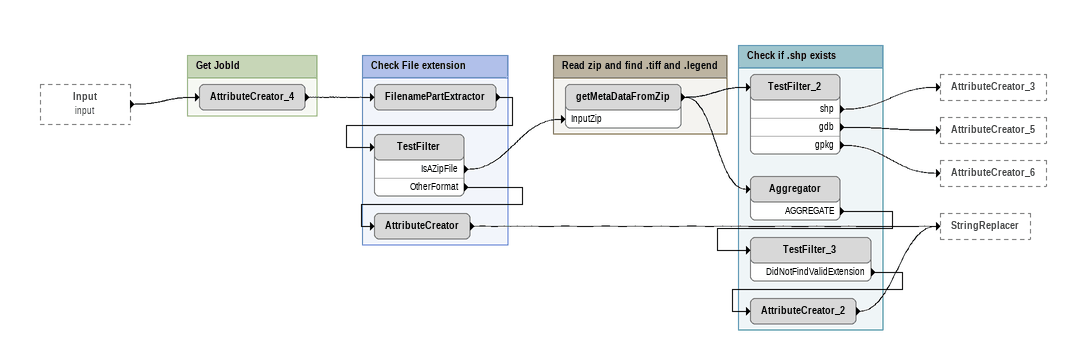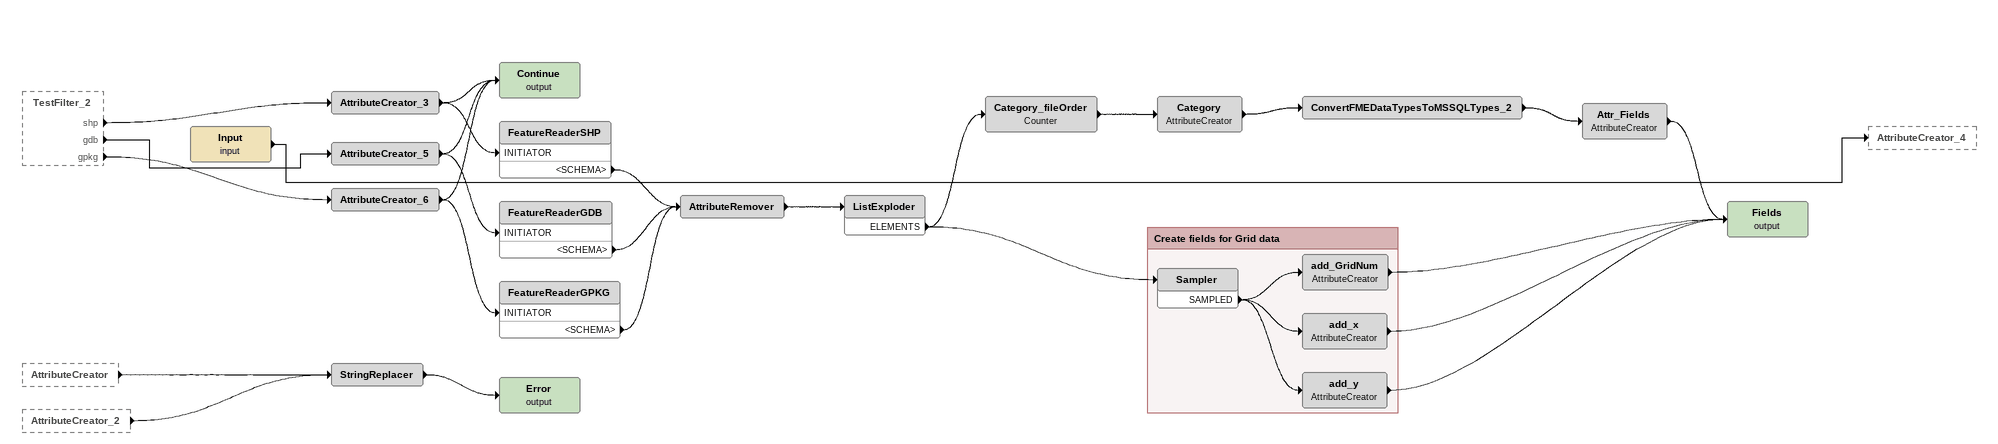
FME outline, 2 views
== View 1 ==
Input (input) [outside]
    -> AttributeCreator_4

Bookmark: Get JobId
AttributeCreator_4
    -> FilenamePartExtractor

Bookmark: Check File extension
FilenamePartExtractor
    -> TestFilter
TestFilter
    IsAZipFile -> getMetaDataFromZip [InputZip]
    OtherFormat -> AttributeCreator
AttributeCreator
    -> StringReplacer

Bookmark: Read zip and find .tiff and .legend
getMetaDataFromZip
    -> TestFilter_2
    -> Aggregator

Bookmark: Check if .shp exists
TestFilter_2
    shp -> AttributeCreator_3
    gdb -> AttributeCreator_5
    gpkg -> AttributeCreator_6
Aggregator
    AGGREGATE -> TestFilter_3
TestFilter_3
    DidNotFindValidExtension -> AttributeCreator_2
AttributeCreator_2
    -> StringReplacer

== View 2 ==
TestFilter_2 [outside]
    shp -> AttributeCreator_3
    gdb -> AttributeCreator_5
    gpkg -> AttributeCreator_6
AttributeCreator [outside]
    -> StringReplacer
AttributeCreator_2 [outside]
    -> StringReplacer
Input (input)
    -> AttributeCreator_4
AttributeCreator_3
    -> Continue (output)
    -> FeatureReaderSHP [INITIATOR]
FeatureReaderSHP
    <SCHEMA> -> AttributeRemover
AttributeCreator_5
    -> Continue (output)
    -> FeatureReaderGDB [INITIATOR]
FeatureReaderGDB
    <SCHEMA> -> AttributeRemover
AttributeCreator_6
    -> Continue (output)
    -> FeatureReaderGPKG [INITIATOR]
Continue (output)
FeatureReaderGPKG
    <SCHEMA> -> AttributeRemover
AttributeRemover
    -> ListExploder
ListExploder
    ELEMENTS -> Category_fileOrder
    ELEMENTS -> Sampler
Category_fileOrder: Counter
    -> Category
Category: AttributeCreator
    -> ConvertFMEDataTypesToMSSQLTypes_2
ConvertFMEDataTypesToMSSQLTypes_2
    -> Attr_Fields
Attr_Fields: AttributeCreator
    -> Fields (output)
Fields (output)
StringReplacer
    -> Error (output)
Error (output)

Bookmark: Create fields for Grid data
Sampler
    SAMPLED -> add_GridNum
    SAMPLED -> add_x
    SAMPLED -> add_y
add_GridNum: AttributeCreator
    -> Fields (output)
add_x: AttributeCreator
    -> Fields (output)
add_y: AttributeCreator
    -> Fields (output)
